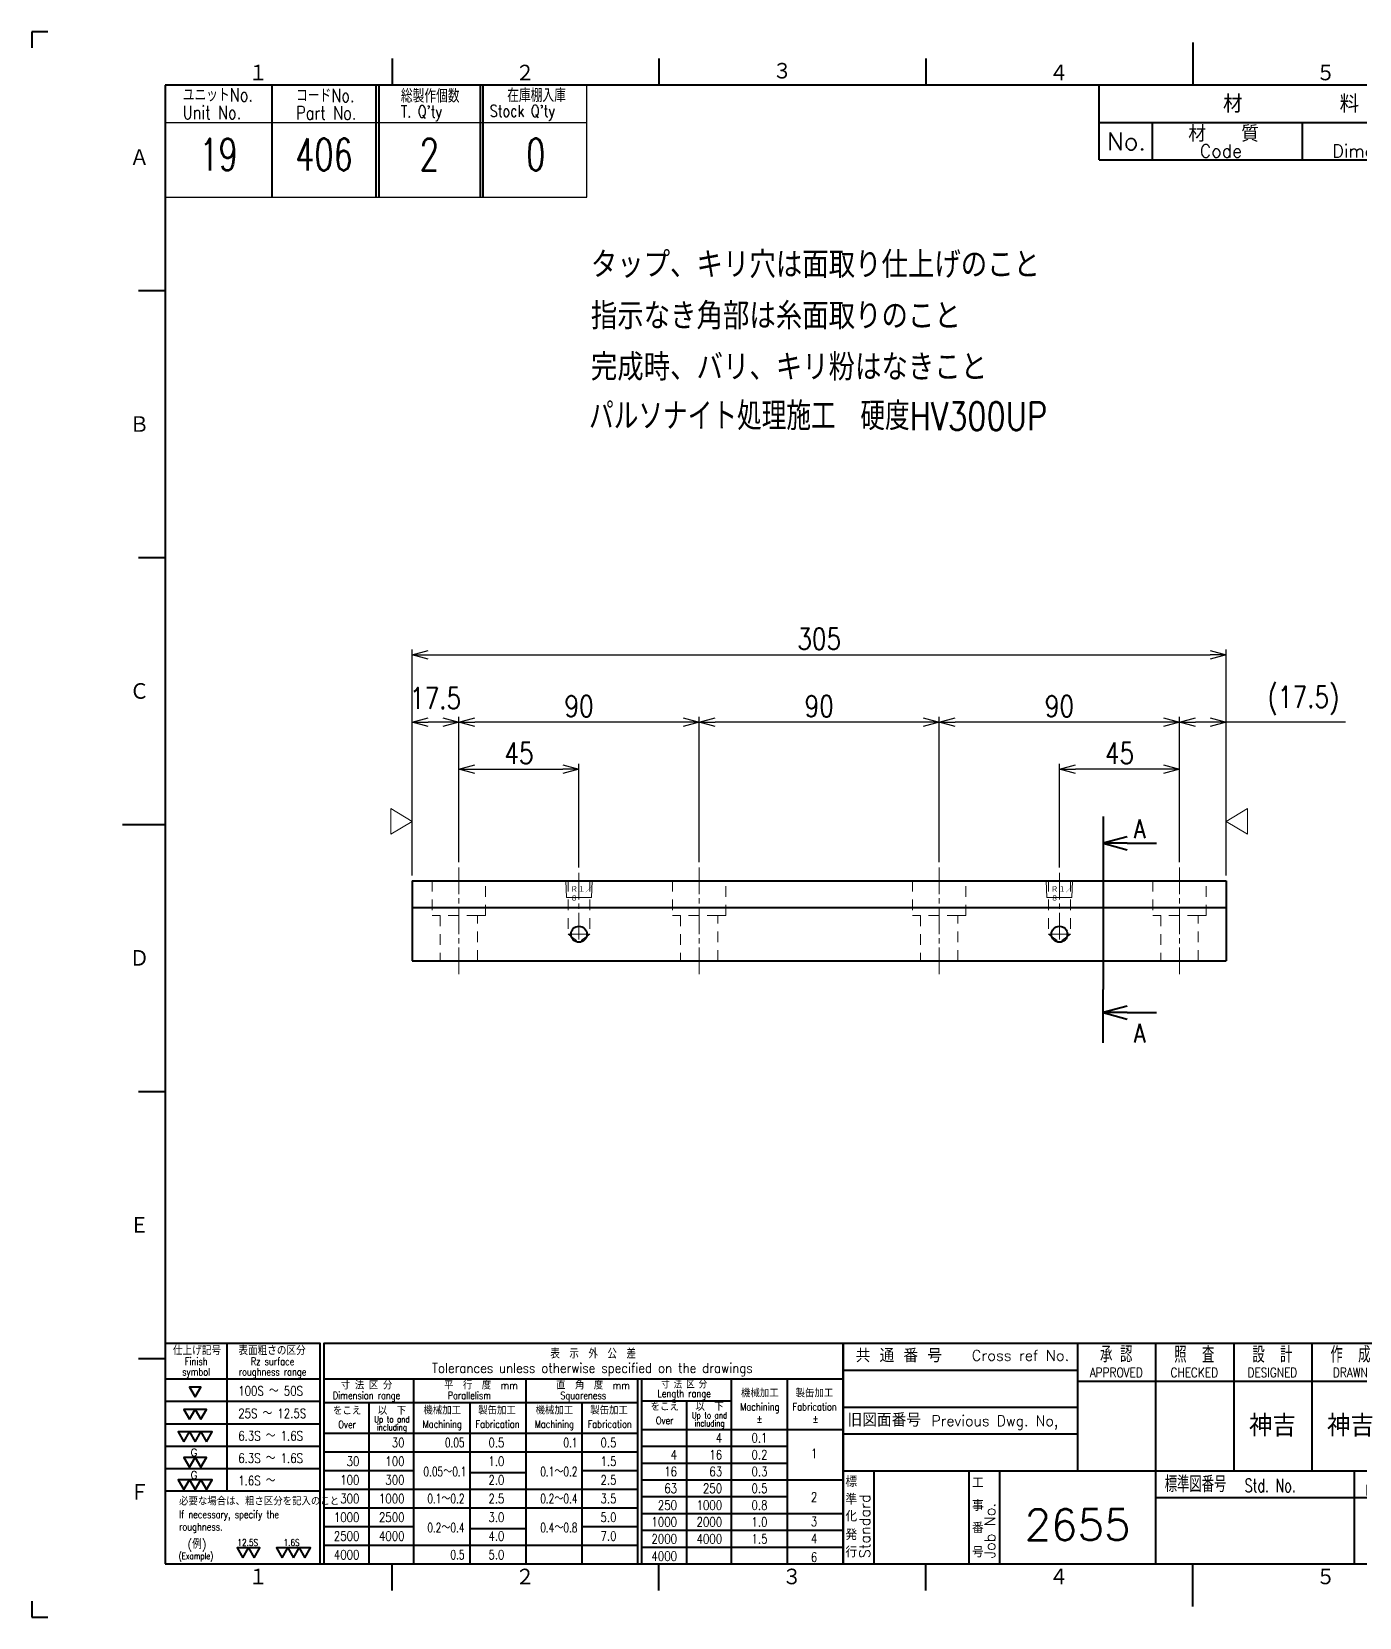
# Model space of a CAD drawing. Header units: millimetres. Extents: x 0 to 840, y 0 to 594.
# Drawn here: x 0 to 497, y 0 to 594 of the extents above; entities that cross this region are included whole.
import ezdxf
from ezdxf.enums import TextEntityAlignment as Align

# ---------------------------------------------------------------- set-up
doc = ezdxf.new("R2010")
doc.units = ezdxf.units.MM
doc.header["$LTSCALE"] = 2
doc.linetypes.add('GEN7A', pattern=[7.5, 5, -0.75, 1, -0.75])
doc.linetypes.add('HIDDEN2', pattern=[3.5, 2, -1.5])
doc.layers.get('0').update_dxf_attribs({"lineweight": 20})
doc.layers.get('DEFPOINTS').update_dxf_attribs({"color": 253})
for name, color, linetype, lineweight in [('2', 5, 'Continuous', 40), ('3A', 6, 'HIDDEN2', 20), ('4', 3, 'Continuous', 13), ('5', 3, 'Continuous', 13), ('6', 7, 'Continuous', 50), ('7A', 4, 'GEN7A', 13), ('8', 1, 'Continuous', 13), ('WAKU', 7, 'Continuous', 40)]:
    doc.layers.add(name, color=color, linetype=linetype, lineweight=lineweight)
doc.layers.add('RAHM2', color=1, linetype='Continuous')
doc.styles.add('DIMENSION', font='romans.shx', dxfattribs={"width": 0.8, "bigfont": 'extfont2.shx'})
doc.styles.add('EXCADSTD', font='monotxt', dxfattribs={"bigfont": 'bigfont'})
doc.styles.get("Standard").update_dxf_attribs({"font": 'romans.shx', "width": 0.8, "bigfont": 'extfont2.shx'})
doc.dimstyles.new('GEN-ISO$0', dxfattribs={"dimtxt": 4, "dimasz": 3, "dimexe": 1, "dimexo": 1, "dimgap": 1, "dimtad": 3, "dimrnd": 0.01, "dimdsep": 46, "dimtxsty": 'Standard', "dimblk": 'OPEN30', "dimcen": 0, "dimclrt": 7, "dimazin": 2, "dimtp": 0.1, "dimtm": 0.1, "dimtfac": 0.6, "dimtmove": 2, "dimatfit": 3, "dimldrblk": 'OPEN30', "dimfxl": 1, "dimarcsym": 0})

# ---------------------------------------------------------------- blocks, each defined once
blk = doc.blocks.new('注釈')
at = {"layer": '6', "width": 0.9}
for s, p in [('タップ、キリ穴は面取り仕上げのこと', (0, 19.2)), ('指示なき角部は糸面取りのこと', (0, 9.6)), ('完成時、バリ、キリ粉はなきこと', (0, 0))]:
    blk.add_text(s, height=5, dxfattribs=at).set_placement(p)
blk = doc.blocks.new('A3部品図')
at = {"layer": 'WAKU', "color": 5, "linetype": 'Continuous'}
for p, q in [((3, 297), (0, 297)), ((0, 297), (0, 294)), ((217.5, 295), (217.5, 287)), ((67.5, 292), (67.5, 287)), ((117.5, 292), (117.5, 287)), ((167.5, 292), (167.5, 287)), ((410, 287), (25, 287)), ((25, 287), (25, 10)), ((20, 248.5), (25, 248.5)), ((20, 198.5), (25, 198.5)), ((17, 148.5), (25, 148.5)), ((20, 98.5), (25, 98.5)), ((20, 48.5), (25, 48.5)), ((25, 10), (410, 10)), ((67.5, 5), (67.5, 10)), ((117.5, 5), (117.5, 10)), ((167.5, 5), (167.5, 10)), ((217.5, 2), (217.5, 10)), ((0, 3), (0, 0)), ((0, 0), (3, 0))]:
    blk.add_line(p, q, dxfattribs=at)
at = {"layer": 'WAKU', "color": 7, "linetype": 'Continuous'}
for p, q in [((200, 273), (200, 287)), ((200, 280), (304, 280)), ((210, 273), (210, 280)), ((238, 280), (238, 273)), ((200, 273), (410, 273)), ((36.55, 51.26), (36.55, 23.66)), ((25, 44.66), (54.05, 44.66)), ((54.75, 44.66), (152.05, 44.66)), ((71.55, 44.66), (71.55, 10)), ((92.55, 44.66), (92.55, 10)), ((113.55, 10), (113.55, 44.66)), ((114.25, 44.66), (114.25, 10)), ((131.05, 44.66), (131.05, 10)), ((141.55, 44.66), (141.55, 10)), ((122.65, 42.56), (122.65, 42.54)), ((54.75, 40.21), (113.55, 40.21)), ((63.15, 40.21), (63.15, 10)), ((82.05, 40.21), (82.05, 10)), ((103.05, 40.21), (103.05, 10)), ((114.25, 40.56), (131.05, 40.56)), ((122.65, 40.56), (122.65, 10)), ((54.75, 34.5), (113.55, 34.5)), ((114.25, 35.2), (152.05, 35.2)), ((25, 23.66), (54.05, 23.66))]:
    blk.add_line(p, q, dxfattribs=at)
at = {"layer": 'WAKU', "color": 3}
for p, q in [((25, 40.46), (54.05, 40.46)), ((25, 36.26), (54.05, 36.26)), ((25, 32.06), (54.05, 32.06)), ((54.75, 31), (113.55, 31)), ((114.25, 32.05), (141.55, 32.05)), ((25, 27.86), (54.05, 27.86)), ((54.75, 27.5), (71.55, 27.5)), ((82.05, 27.15), (92.55, 27.15)), ((114.25, 28.9), (141.55, 28.9)), ((54.75, 24), (113.55, 24)), ((114.25, 25.75), (152.05, 25.75)), ((54.75, 20.5), (113.55, 20.5)), ((114.25, 19.45), (152.05, 19.45)), ((54.75, 17), (71.55, 17)), ((82.05, 16.65), (92.55, 16.65)), ((114.25, 16.3), (152.05, 16.3)), ((54.75, 13.5), (113.55, 13.5)), ((114.25, 13.15), (152.05, 13.15))]:
    blk.add_line(p, q, dxfattribs=at)
at = {"layer": 'WAKU'}
for p, q in [((103.05, 27.5), (113.55, 27.5)), ((114.25, 22.6), (141.55, 22.6)), ((103.05, 17), (113.55, 17))]:
    blk.add_line(p, q, dxfattribs=at)
for points in [[(25, 10), (54.05, 10), (54.05, 51.26), (25, 51.26)], [(54.75, 10), (152.05, 10), (152.05, 51.26), (54.75, 51.26)]]:
    blk.add_lwpolyline(points, close=True, dxfattribs=at)
at = {"layer": 'WAKU', "color": 7, "linetype": 'Continuous'}
for points in [[(30.6, 41.29), (31.66, 43.12), (29.54, 43.12), (30.6, 41.29)], [(29.54, 37.09), (30.6, 38.92), (28.48, 38.92), (29.54, 37.09)], [(31.66, 37.09), (32.72, 38.92), (30.6, 38.92), (31.66, 37.09)], [(28.48, 32.89), (29.54, 34.72), (27.42, 34.72), (28.48, 32.89)], [(30.6, 32.89), (31.66, 34.72), (29.54, 34.72), (30.6, 32.89)], [(32.72, 32.89), (33.78, 34.72), (31.66, 34.72), (32.72, 32.89)], [(29.54, 28.12), (30.6, 29.96), (28.48, 29.96), (29.54, 28.12)], [(31.66, 28.12), (32.72, 29.96), (30.6, 29.96), (31.66, 28.12)], [(28.48, 23.92), (29.54, 25.76), (27.42, 25.76), (28.48, 23.92)], [(30.6, 23.92), (31.66, 25.76), (29.54, 25.76), (30.6, 23.92)], [(32.72, 23.92), (33.78, 25.76), (31.66, 25.76), (32.72, 23.92)], [(39.56, 11.14), (40.62, 12.98), (38.49, 12.98), (39.56, 11.14)], [(41.68, 11.14), (42.74, 12.98), (40.62, 12.98), (41.68, 11.14)], [(46.93, 11.14), (47.99, 12.98), (45.87, 12.98), (46.93, 11.14)], [(49.06, 11.14), (50.12, 12.98), (47.99, 12.98), (49.06, 11.14)], [(51.18, 11.14), (52.24, 12.98), (50.12, 12.98), (51.18, 11.14)]]:
    blk.add_lwpolyline(points, close=True, dxfattribs=at)
at = {"layer": 'WAKU'}
blk.add_blockref('注釈', (104.75, 231.65), dxfattribs=at)
at = {"layer": 'WAKU', "color": 5, "linetype": 'Continuous'}
blk.add_text('３', height=3.31, dxfattribs=at).set_placement((140.6, 289.58), align=Align.MIDDLE)
for s, p in [('１', (40.6, 287.58)), ('２', (90.6, 287.58)), ('４', (190.6, 287.58)), ('５', (240.6, 287.58)), ('Ａ', (18.36, 271.74)), ('Ｂ', (18.36, 221.74)), ('Ｃ', (18.36, 171.74)), ('Ｄ', (18.36, 121.74)), ('Ｅ', (18.36, 71.74)), ('Ｆ', (18.36, 21.74)), ('１', (40.6, 5.87)), ('２', (90.6, 5.87)), ('３', (140.6, 5.87)), ('４', (190.6, 5.87)), ('５', (240.6, 5.87))]:
    blk.add_text(s, height=3.31, dxfattribs=at).set_placement(p)
at = {"layer": 'WAKU', "color": 7, "linetype": 'Continuous'}
for s, height, p in [('材\u3000\u3000\u3000\u3000\u3000料', 3.311, (223.18, 281.82)), ('材\u3000\u3000質', 3, (216.68, 276.39)), ('No.', 3.311, (201.5, 274.82)), ('Dimension/Model No.', 2.4, (243.65, 273.45)), ('Code', 2.4, (218.82, 273.45))]:
    blk.add_text(s, height=height, dxfattribs=at).set_placement(p)
for s, height, width, p in [('仕上げ記号', 1.54, 0.9, (30.97, 49.13)), ('表面粗さの区分', 1.54, 0.9, (45.03, 49.13)), ('Finish', 1.4, 0.8, (30.82, 47.24)), ('Rz surface', 1.4, 0.8, (45.12, 47.24)), ('Tolerances unless otherwise specified on the drawings', 1.8, 0.9, (105.02, 45.77)), ('表\u3000示\u3000外\u3000公\u3000差', 1.8, 0.9, (105.18, 48.48)), ('symbol', 1.4, 0.8, (30.82, 45.27)), ('roughness range', 1.4, 0.8, (45.12, 45.27)), ('Dimension range', 1.4, 0.8, (62.73, 40.86)), ('寸 法 区 分', 1.4, 0.9, (62.73, 42.71)), ('Parallelism', 1.4, 0.8, (81.99, 40.86)), ('平\u3000行\u3000度\u3000mm', 1.4, 0.9, (84.16, 42.71)), ('Squareness', 1.4, 0.8, (103.32, 40.86)), ('直\u3000角\u3000度\u3000mm', 1.4, 0.9, (105.16, 42.71)), ('Length range', 1.4, 0.8, (122.23, 41.21)), ('寸 法 区 分', 1.4, 0.8, (122.23, 42.89)), ('機械加工', 1.4, 0.9, (136.41, 41.24)), ('製缶加工', 1.4, 0.9, (146.64, 41.24)), ('をこえ', 1.4, 0.9, (59.09, 37.95)), ('以\u3000下', 1.4, 0.9, (67.49, 37.95)), ('機械加工', 1.4, 0.9, (76.91, 38.02)), ('製缶加工', 1.4, 0.9, (87.16, 38.02)), ('機械加工', 1.4, 0.9, (97.91, 38.02)), ('製缶加工', 1.4, 0.9, (108.16, 38.02)), ('をこえ', 1.4, 0.9, (118.59, 38.7)), ('以\u3000下', 1.4, 0.9, (126.99, 38.7)), ('Machining', 1.4, 0.8, (136.41, 38.72)), ('Fabrication', 1.4, 0.8, (146.68, 38.72)), ('Over', 1.4, 0.8, (59.09, 35.42)), ('Up to and', 1.2, 0.8, (67.48, 36.5)), ('including', 1.2, 0.8, (67.49, 34.98)), ('Machining', 1.4, 0.8, (76.91, 35.49)), ('Fabrication', 1.4, 0.8, (87.28, 35.49)), ('Machining', 1.4, 0.8, (97.91, 35.49)), ('Fabrication', 1.4, 0.8, (108.28, 35.49)), ('Over', 1.4, 0.8, (118.59, 36.17)), ('Up to and', 1.2, 0.8, (126.98, 37.25)), ('including', 1.2, 0.8, (126.99, 35.73)), ('%%P', 1.4, 0.9, (136.33, 36.46)), ('%%P', 1.4, 0.9, (146.83, 36.46))]:
    blk.add_text(s, height=height, dxfattribs=dict(at, width=width)).set_placement(p, align=Align.CENTER)
for s, height, width, p in [('100S ～ 50S', 1.75, 0.8, (38.69, 41.52)), ('25S ～ 12.5S', 1.75, 0.8, (38.69, 37.32)), ('6.3S ～ 1.6S', 1.75, 0.8, (38.69, 33.12)), ('0.1', 1.75, 0.8, (134.84, 32.73)), ('6.3S ～ 1.6S', 1.75, 0.8, (38.69, 28.92)), ('0.2', 1.75, 0.8, (134.84, 29.58)), ('1', 1.75, 0.8, (145.97, 29.81)), ('0.3', 1.75, 0.8, (134.84, 26.43)), ('1.6S ～ ', 1.75, 0.8, (38.69, 24.72)), ('0.5', 1.75, 0.8, (134.84, 23.28)), ('必要な場合は、粗さ区分を記入のこと', 1.4, 0.9, (27.61, 20.99)), ('0.8', 1.75, 0.8, (134.84, 20.13)), ('2', 1.75, 0.8, (145.97, 21.65)), ('If necessary, specify the', 1.4, 0.8, (27.61, 18.58)), ('1.0', 1.75, 0.8, (134.84, 16.98)), ('3', 1.75, 0.8, (145.97, 17.04)), ('roughness.', 1.4, 0.8, (27.61, 16.26)), ('1.5', 1.75, 0.8, (134.84, 13.83)), ('4', 1.75, 0.8, (145.97, 13.89)), ('(Example)', 1.2, 0.8, (27.53, 10.87)), ('(例)', 1.6, 0.9, (29.2, 12.85)), ('12.5S', 1.26, 0.8, (38.53, 13.36)), ('1.6S', 1.26, 0.8, (47.18, 13.36)), ('6', 1.75, 0.8, (145.97, 10.39))]:
    blk.add_text(s, height=height, dxfattribs=dict(at, width=width)).set_placement(p)
for s, width, p in [('30', 0.8, (69.85, 31.85)), ('0.05', 0.7, (81.08, 31.85)), ('0.5', 0.8, (88.56, 31.85)), ('0.1', 0.7, (102.24, 31.85)), ('0.5', 0.8, (109.56, 31.85)), ('4', 0.8, (129.35, 32.73)), ('30', 0.8, (61.4, 28.35)), ('100', 0.8, (69.85, 28.35)), ('1.0', 0.8, (88.56, 28.35)), ('1.5', 0.8, (109.56, 28.35)), ('4', 0.8, (120.9, 29.58)), ('16', 0.8, (129.35, 29.58)), ('0.05～0.1', 0.7, (81.41, 26.42)), ('0.1～0.2', 0.7, (102.24, 26.42)), ('16', 0.8, (120.9, 26.43)), ('63', 0.8, (129.35, 26.43)), ('100', 0.8, (61.4, 24.85)), ('300', 0.8, (69.85, 24.85)), ('2.0', 0.8, (88.56, 24.85)), ('2.5', 0.8, (109.56, 24.85)), ('63', 0.8, (120.9, 23.28)), ('250', 0.8, (129.35, 23.28)), ('300', 0.8, (61.4, 21.35)), ('1000', 0.8, (69.85, 21.35)), ('0.1～0.2', 0.7, (81.08, 21.35)), ('2.5', 0.8, (88.56, 21.35)), ('0.2～0.4', 0.7, (102.24, 21.35)), ('3.5', 0.8, (109.56, 21.35)), ('250', 0.8, (120.9, 20.13)), ('1000', 0.8, (129.35, 20.13)), ('1000', 0.8, (61.4, 17.85)), ('2500', 0.8, (69.85, 17.85)), ('3.0', 0.8, (88.56, 17.85)), ('5.0', 0.8, (109.56, 17.85)), ('1000', 0.8, (120.9, 16.98)), ('2000', 0.8, (129.35, 16.98)), ('2500', 0.8, (61.4, 14.35)), ('4000', 0.8, (69.85, 14.35)), ('0.2～0.4', 0.7, (81.08, 15.93)), ('4.0', 0.8, (88.56, 14.35)), ('0.4～0.8', 0.7, (102.24, 15.93)), ('7.0', 0.8, (109.56, 14.35)), ('2000', 0.8, (120.9, 13.83)), ('4000', 0.8, (129.35, 13.83)), ('4000', 0.8, (61.4, 10.85)), ('0.5', 0.7, (81.08, 10.85)), ('5.0', 0.8, (88.56, 10.85)), ('4000', 0.8, (120.9, 10.58))]:
    blk.add_text(s, height=1.75, dxfattribs=dict(at, width=width)).set_placement(p, align=Align.RIGHT)
for p in [(31.04, 30.15), (31.04, 25.95)]:
    blk.add_text('G', height=1.4, dxfattribs=at).set_placement(p, align=Align.RIGHT)
blk = doc.blocks.new('A3表題欄')
at = {"layer": 'RAHM2', "color": 5, "linetype": 'Continuous'}
for p, q in [((-306, 256), (-306, 277)), ((-385, 256), (-345.5, 256)), ((-345.5, 256), (-306, 256))]:
    blk.add_line(p, q, dxfattribs=at)
at = {"layer": 'RAHM2', "color": 7, "linetype": 'Continuous'}
for p, q in [((-385, 270), (-345.5, 270)), ((-345.5, 270), (-306, 270))]:
    blk.add_line(p, q, dxfattribs=at)
at = {"layer": 'WAKU', "linetype": 'Continuous'}
for p, q in [((-365, 277), (-365, 256)), ((-345.5, 277), (-345.5, 256)), ((-345, 277), (-345, 256)), ((-326, 277), (-326, 256)), ((-325.5, 277), (-325.5, 256))]:
    blk.add_line(p, q, dxfattribs=at)
at = {"layer": 'WAKU'}
for p, q in [((-75, 47.26), (0, 47.26)), ((-75, 41.26), (-75, 47.26)), ((-63, 47.26), (-63, 41.26)), ((-43.2, 47.26), (-43.2, 41.26)), ((-14.4, 47.26), (-14.4, 41.26)), ((-214.07, 41.26), (-214.07, 17.42)), ((-199.45, 41.26), (-199.45, 0)), ((-184.82, 41.26), (-184.82, 17.42)), ((-170.2, 41.26), (-170.2, 17.42)), ((-155.57, 41.26), (-155.57, 17.42)), ((-140.95, 41.26), (-140.95, 17.42)), ((-111.7, 41.26), (-111.7, 0)), ((-257.95, 36.26), (-214.07, 36.26)), ((-214.07, 34.26), (0, 34.26)), ((-140.95, 34.26), (-140.95, 17.42)), ((-111.7, 34.26), (-111.7, 34.26)), ((-100.83, 34.26), (-100.83, 17.42)), ((-257.95, 29.34), (-214.07, 29.34)), ((-257.95, 24.34), (-214.07, 24.34)), ((-92.27, 26.35), (-8.97, 26.35)), ((-257.95, 17.42), (0, 17.42)), ((-252.23, 17.42), (-252.23, 0)), ((-234.41, 17.42), (-234.41, 0)), ((-228.7, 17.42), (-228.7, 0)), ((-162.27, 17.42), (-162.27, 0)), ((-145.41, 17.42), (-145.41, 12.42)), ((-96.17, 17.42), (-96.17, 0)), ((-75.85, 17.42), (-75.85, 12.42)), ((-59, 17.42), (-59, 12.42)), ((-33.71, 17.42), (-33.71, 12.42)), ((-25.28, 17.42), (-25.28, 12.42)), ((-199.45, 12.42), (-111.7, 12.42)), ((-96.17, 12.42), (0, 12.42))]:
    blk.add_line(p, q, dxfattribs=at)
at = {"layer": 'WAKU', "color": 7, "linetype": 'Continuous'}
for p, q in [((-8.43, 0), (-8.43, 17.42)), ((-7.93, 0), (-7.93, 17.42))]:
    blk.add_line(p, q, dxfattribs=at)
at = {"layer": 'WAKU', "color": 5}
blk.add_lwpolyline([(0, 41.26), (-257.95, 41.26), (-257.95, 0)], dxfattribs=at)
at = {"layer": 'WAKU'}
for points in [[(-107.98, 35.4), (-106.78, 35.4), (-106.78, 36.01)], [(-107.98, 35.58), (-107.03, 35.58), (-107.03, 35.91)], [(-107.28, 35.82), (-107.28, 35.75), (-107.98, 35.75), (-107.98, 35.4)], [(-106.38, 37.51), (-106.38, 35.4), (-105.08, 35.4), (-105.08, 37.51), (-106.38, 37.51)], [(-106.23, 37.36), (-106.23, 36.53), (-105.23, 36.53), (-105.23, 37.36), (-106.23, 37.36)], [(-105.23, 36.38), (-105.23, 35.55), (-106.23, 35.55), (-106.23, 36.38), (-105.23, 36.38)], [(-104.68, 35.98), (-104.68, 35.4), (-103.42, 35.4), (-103.42, 35.75), (-104.15, 35.75), (-104.15, 35.8)], [(-104.43, 35.87), (-104.43, 35.58), (-103.42, 35.58)]]:
    blk.add_lwpolyline(points, dxfattribs=at)
for radius, start, end in [(2.5, 308.2706, 230.8952), (2.28, 303.9949, 234.4013), (2.06, 299.8294, 238.4756)]:
    blk.add_arc((-105.7, 37.76), radius, start, end, dxfattribs=at)
at = {"layer": 'RAHM2', "color": 7, "linetype": 'Continuous', "width": 0.8}
for s, height, p in [('ユニットNo.', 2.5, (-381.71, 273.92)), ('コードNo.', 2.5, (-360.48, 273.81)), ('総製作個数', 2.5, (-340.84, 273.72)), ('在庫棚入庫', 2.5, (-320.92, 273.82)), ('Unit No.', 2.5, (-381.71, 270.64)), ("Stock Q'ty", 2.2, (-324.2, 271.06)), ('Part No.', 2.5, (-360.48, 270.53)), ("T. Q'ty", 2.2, (-340.84, 270.96))]:
    blk.add_text(s, height=height, dxfattribs=at).set_placement(p)
at = {"layer": 'WAKU'}
for s, height, p in [('符号', 2.5, (-71.83, 44.63)), ('年月日', 2.5, (-59.51, 44.4)), ('設計訂正書No.', 2.5, (-41.71, 44.44)), ('担当', 2.5, (-10.5, 44.44)), ('Amd.', 2, (-71.83, 42.2)), ('Y/M/D', 2, (-59.51, 41.97)), ('Design Chg No.', 2, (-41.71, 42.01)), ('Name', 2, (-10.5, 42.01)), ('旧図面番号', 2.5, (-257.15, 25.71)), ('標', 2, (-257.56, 14.43)), ('工', 2, (-233.85, 14.24)), ('機種', 2.4, (-89.92, 14.76)), ('ユニット', 2.4, (-73.61, 14.96)), ('部 品', 2.4, (-51.07, 14.79)), ('特性', 2.4, (-32.45, 14.78)), ('派 生', 2.4, (-20.35, 14.72)), ('準', 2, (-257.56, 11.11)), ('事', 2, (-233.85, 9.93)), ('Unit No.', 1.7, (-72.61, 12.76)), ('Part No.', 1.7, (-52.19, 12.76)), ('Dir.', 1.7, (-31.91, 12.76)), ('Branch', 1.7, (-21.72, 12.76)), ('化', 2, (-257.56, 7.95)), ('発', 2, (-257.56, 4.47)), ('番', 2, (-233.85, 5.76)), ('行', 2, (-257.56, 1.24)), ('号', 2, (-233.85, 1.24))]:
    blk.add_text(s, height=height, dxfattribs=at).set_placement(p)
for s, height, p in [('共 通 番 号', 2.5, (-247.55, 39.14)), ('Cross ref No.', 2, (-224.77, 39.04))]:
    blk.add_text(s, height=height, dxfattribs=at).set_placement(p, align=Align.MIDDLE)
for s, height, width, p in [('承 認', 3, 0.7, (-206.82, 39.35)), ('照  査', 3, 0.7, (-192.2, 39.35)), ('設  計', 3, 0.7, (-177.57, 39.35)), ('作  成', 3, 0.7, (-162.95, 39.35)), ('尺  度', 3, 0.7, (-148.33, 39.35)), ('APPROVED', 1.8, 0.8, (-206.82, 35.85)), ('CHECKED', 1.8, 0.8, (-192.2, 35.85)), ('DESIGNED', 1.8, 0.8, (-177.57, 35.85)), ('DRAWN', 1.8, 0.8, (-162.95, 35.85)), ('SCALE', 1.8, 0.8, (-148.33, 35.85)), ('DWG.No.', 2.5, 0.8, (-104.59, 4.96))]:
    blk.add_text(s, height=height, dxfattribs=dict(at, width=width)).set_placement(p, align=Align.MIDDLE)
for s, height, width, p in [('作成年月日', 3, 0.7, (-132.51, 37.82)), ('Kusakabe Electric ＆ Machinery Co.,Ltd.', 3.3108, 0.5, (-64.44, 36.19)), ('Y/M/D', 1.8, 0.8, (-129.21, 34.87)), ('名 称', 3, 0.7, (-108.94, 27.33)), ('Previous Dwg. No,', 2, 0.97, (-241.46, 25.8)), ('TITLE', 2.5, 0.8, (-110.82, 21.25)), ('標準図番号', 3, 0.7, (-197.74, 13.44)), ('Std. No.', 2.5, 0.7, (-182.77, 13.44)), ('機器記号', 2.5, 0.7, (-157.35, 14.77)), ('ユニット記号', 2.5, 0.7, (-134.86, 14.85)), ('Unit Code', 2, 0.7, (-134.55, 12.83)), ('Mach. code', 2, 0.7, (-160.14, 12.83)), ('図面番号', 3, 0.7, (-109.85, 10.37)), ('Machine Type', 1.7, 0.9, (-94.85, 13.05))]:
    blk.add_text(s, height=height, dxfattribs=dict(at, width=width)).set_placement(p)
at = {"layer": 'WAKU', "width": 0.844147}
blk.add_text('日下部電機株式会社', height=3.311, dxfattribs=at).set_placement((-99.65, 36.06), (-70.21, 36.06), align=Align.FIT)
at = {"layer": 'WAKU', "color": 7, "linetype": 'Continuous', "width": 0.7}
blk.add_text('訂正符号', height=2, dxfattribs=at).set_placement((-6.99, 15.16))
at = {"layer": 'WAKU'}
for s, p in [('Standard', (-252.93, 1.05)), ('Job No.', (-229.5, 1.05))]:
    blk.add_text(s, height=2, rotation=90, dxfattribs=at).set_placement(p)
at = {"layer": 'WAKU', "color": 7, "linetype": 'Continuous'}
blk.add_text('Amd.', height=1.7, dxfattribs=at).set_placement((-6.26, 12.76))
at = {"layer": 'WAKU', "linetype": 'Continuous', "width": 0.7}
for tag, p in [('GEN-TITLE-UN', (-375, 264.01)), ('GEN-TITLE-PT', (-355.25, 264)), ('GEN-TITLE-QT', (-335.51, 264)), ('GEN-TITLE-STO', (-315.57, 264))]:
    blk.add_attdef(tag, text='', height=6, dxfattribs=at).set_placement(p, align=Align.MIDDLE)
at = {"layer": 'WAKU'}
for tag, height, width, p in [('GEN-TITLE-CRO', 4, 0.8, (-236.01, 32.8)), ('HEADER1', 5, 0.9, (-50.88, 30.15)), ('GEN-TITLE-SCA', 4, 0.85, (-148.21, 25.85)), ('HEADER2', 6, 0.9, (-51.11, 21.68)), ('GEN-TITLE-PRE', 4, 0.8, (-236.01, 20.88))]:
    blk.add_attdef(tag, text='', height=height, dxfattribs=dict(at, width=width)).set_placement(p, align=Align.MIDDLE)
for tag, p in [('GEN-TITLE-APP｛3.4｝', (-206.8, 26.09)), ('GEN-TITLE-CHE｛3.4｝', (-192.17, 26.09)), ('GEN-TITLE-DES｛3.4｝', (-177.55, 26.09)), ('GEN-TITLE-DRA｛3.4｝', (-162.93, 26.09))]:
    blk.add_attdef(tag, text='', height=4, dxfattribs=at).set_placement(p, align=Align.MIDDLE)
at = {"layer": 'WAKU', "width": 0.7}
blk.add_attdef('GEN-TITLE-DAT', text='', height=3.5, dxfattribs=at).set_placement((-126.36, 24.1), align=Align.CENTER)
blk.add_attdef('GEN-TITLE-DAT1{4.4}', text='', height=3.5, dxfattribs=at).set_placement((-243.52, 8.71), align=Align.MIDDLE_CENTER)
at = {"layer": 'WAKU', "color": 5}
blk.add_attdef('HEADER6', text='', height=5.8, dxfattribs=at).set_placement((-214.07, 2.7), align=Align.BOTTOM_CENTER)
at = {"layer": 'WAKU', "style": 'DIMENSION', "width": 1.2}
blk.add_attdef('HEADER13', text='', height=7.02, dxfattribs=at).set_placement((-196.44, 6.21), align=Align.MIDDLE_LEFT)
at = {"layer": 'WAKU', "color": 5, "style": 'DIMENSION', "width": 1.2}
for tag, p in [('HEADER12', (-160.55, 6.21)), ('GEN-TITLE-DWG', (-93.21, 6.21))]:
    blk.add_attdef(tag, text='', height=7.02, dxfattribs=at).set_placement(p, align=Align.MIDDLE_LEFT)
at = {"layer": 'WAKU', "color": 5, "style": 'DIMENSION'}
blk.add_attdef('GEN-TITLE-Amd', text='', height=7.02, dxfattribs=at).set_placement((-3.96, 6.21), align=Align.MIDDLE)
blk = doc.blocks.new('_Open30')
at = {"color": 0, "linetype": 'ByBlock', "lineweight": -2}
for p, q in [((-1, 0.268), (0, 0)), ((0, 0), (-1, -0.268)), ((0, 0), (-1, 0))]:
    blk.add_line(p, q, dxfattribs=at)
blk = doc.blocks.new('*D10')
at = {"layer": '5', "color": 0, "lineweight": -2, "transparency": 16777216}
for p, q in [((430.06, 282.9), (430.06, 337.33)), ((441.56, 335.33), (436.06, 335.33)), ((447.56, 277.89), (447.56, 337.33)), ((492.21, 335.33), (447.56, 335.33))]:
    blk.add_line(p, q, dxfattribs=at)
at = {"layer": 'DEFPOINTS', "color": 0, "transparency": 16777216}
for p in [(430.06, 335.33), (430.06, 280.9), (447.56, 275.89)]:
    blk.add_point(p, dxfattribs=at)
at = {"layer": '5', "color": 0, "lineweight": -2, "transparency": 16777216, "xscale": 6, "yscale": 6, "zscale": 6, "rotation": 180}
blk.add_blockref('_Open30', (430.06, 335.33), dxfattribs=at)
at = {"layer": '5', "color": 0, "lineweight": -2, "transparency": 16777216, "xscale": 6, "yscale": 6, "zscale": 6}
blk.add_blockref('_Open30', (447.56, 335.33), dxfattribs=at)
at = {"layer": '5', "color": 7, "transparency": 16777216, "insert": (476.5, 343.43), "char_height": 8, "attachment_point": 5}
blk.add_mtext('(17.5)', dxfattribs=at)
blk = doc.blocks.new('*D11')
at = {"layer": '5', "color": 0, "lineweight": -2, "transparency": 16777216}
for p, q in [((340.06, 282.9), (340.06, 337.33)), ((424.06, 335.33), (346.06, 335.33)), ((430.06, 282.9), (430.06, 337.33))]:
    blk.add_line(p, q, dxfattribs=at)
at = {"layer": 'DEFPOINTS', "color": 0, "transparency": 16777216}
for p in [(340.06, 335.33), (340.06, 280.9), (430.06, 280.9)]:
    blk.add_point(p, dxfattribs=at)
at = {"layer": '5', "color": 0, "lineweight": -2, "transparency": 16777216, "xscale": 6, "yscale": 6, "zscale": 6, "rotation": 180}
blk.add_blockref('_Open30', (340.06, 335.33), dxfattribs=at)
at = {"layer": '5', "color": 0, "lineweight": -2, "transparency": 16777216, "xscale": 6, "yscale": 6, "zscale": 6}
blk.add_blockref('_Open30', (430.06, 335.33), dxfattribs=at)
at = {"layer": '5', "color": 7, "transparency": 16777216, "insert": (385.06, 341.33), "char_height": 8, "attachment_point": 5}
blk.add_mtext('90', dxfattribs=at)
blk = doc.blocks.new('*D12')
at = {"layer": '5', "color": 0, "lineweight": -2, "transparency": 16777216}
for p, q in [((250.06, 282.9), (250.06, 337.33)), ((334.06, 335.33), (256.06, 335.33)), ((340.06, 284.9), (340.06, 337.33))]:
    blk.add_line(p, q, dxfattribs=at)
at = {"layer": 'DEFPOINTS', "color": 0, "transparency": 16777216}
for p in [(250.06, 335.33), (250.06, 280.9), (340.06, 282.9)]:
    blk.add_point(p, dxfattribs=at)
at = {"layer": '5', "color": 0, "lineweight": -2, "transparency": 16777216, "xscale": 6, "yscale": 6, "zscale": 6, "rotation": 180}
blk.add_blockref('_Open30', (250.06, 335.33), dxfattribs=at)
at = {"layer": '5', "color": 0, "lineweight": -2, "transparency": 16777216, "xscale": 6, "yscale": 6, "zscale": 6}
blk.add_blockref('_Open30', (340.06, 335.33), dxfattribs=at)
at = {"layer": '5', "color": 7, "transparency": 16777216, "insert": (295.06, 341.33), "char_height": 8, "attachment_point": 5}
blk.add_mtext('90', dxfattribs=at)
blk = doc.blocks.new('*D13')
at = {"layer": '5', "color": 0, "lineweight": -2, "transparency": 16777216}
for p, q in [((160.06, 282.9), (160.06, 337.33)), ((244.06, 335.33), (166.06, 335.33)), ((250.06, 282.9), (250.06, 337.33))]:
    blk.add_line(p, q, dxfattribs=at)
at = {"layer": 'DEFPOINTS', "color": 0, "transparency": 16777216}
for p in [(160.06, 335.33), (160.06, 280.9), (250.06, 280.9)]:
    blk.add_point(p, dxfattribs=at)
at = {"layer": '5', "color": 0, "lineweight": -2, "transparency": 16777216, "xscale": 6, "yscale": 6, "zscale": 6, "rotation": 180}
blk.add_blockref('_Open30', (160.06, 335.33), dxfattribs=at)
at = {"layer": '5', "color": 0, "lineweight": -2, "transparency": 16777216, "xscale": 6, "yscale": 6, "zscale": 6}
blk.add_blockref('_Open30', (250.06, 335.33), dxfattribs=at)
at = {"layer": '5', "color": 7, "transparency": 16777216, "insert": (205.06, 341.33), "char_height": 8, "attachment_point": 5}
blk.add_mtext('90', dxfattribs=at)
blk = doc.blocks.new('*D14')
at = {"layer": '5', "color": 0, "lineweight": -2, "transparency": 16777216}
for p, q in [((142.56, 277.89), (142.56, 337.33)), ((154.06, 335.33), (148.56, 335.33)), ((160.06, 284.9), (160.06, 337.33))]:
    blk.add_line(p, q, dxfattribs=at)
at = {"layer": 'DEFPOINTS', "color": 0, "transparency": 16777216}
for p in [(142.56, 335.33), (160.06, 282.9), (142.56, 275.89)]:
    blk.add_point(p, dxfattribs=at)
at = {"layer": '5', "color": 0, "lineweight": -2, "transparency": 16777216, "xscale": 6, "yscale": 6, "zscale": 6, "rotation": 180}
blk.add_blockref('_Open30', (142.56, 335.33), dxfattribs=at)
at = {"layer": '5', "color": 0, "lineweight": -2, "transparency": 16777216, "xscale": 6, "yscale": 6, "zscale": 6}
blk.add_blockref('_Open30', (160.06, 335.33), dxfattribs=at)
at = {"layer": '5', "color": 7, "transparency": 16777216, "insert": (151.31, 344.33), "char_height": 8, "attachment_point": 5}
blk.add_mtext('17.5', dxfattribs=at)
blk = doc.blocks.new('*D8')
at = {"layer": '5', "color": 0, "lineweight": -2, "transparency": 16777216}
for p, q in [((142.56, 277.89), (142.56, 362.55)), ((447.56, 277.89), (447.56, 362.55)), ((148.56, 360.55), (441.56, 360.55))]:
    blk.add_line(p, q, dxfattribs=at)
at = {"layer": 'DEFPOINTS', "color": 0, "transparency": 16777216}
for p in [(447.56, 360.55), (142.56, 275.89), (447.56, 275.89)]:
    blk.add_point(p, dxfattribs=at)
at = {"layer": '5', "color": 0, "lineweight": -2, "transparency": 16777216, "xscale": 6, "yscale": 6, "zscale": 6, "rotation": 180}
blk.add_blockref('_Open30', (142.56, 360.55), dxfattribs=at)
at = {"layer": '5', "color": 0, "lineweight": -2, "transparency": 16777216, "xscale": 6, "yscale": 6, "zscale": 6}
blk.add_blockref('_Open30', (447.56, 360.55), dxfattribs=at)
at = {"layer": '5', "color": 7, "transparency": 16777216, "insert": (295.06, 366.55), "char_height": 8, "attachment_point": 5}
blk.add_mtext('305', dxfattribs=at)
blk = doc.blocks.new('k ye')
at = {"layer": '8'}
for p, q in [((0, 0), (-2.4, 4)), ((2.4, 4), (-2.4, 4)), ((2.4, 4), (0, 0))]:
    blk.add_line(p, q, dxfattribs=at)
blk = doc.blocks.new('*D24')
at = {"layer": '5', "color": 0, "lineweight": -2, "transparency": 16777216}
for p, q in [((385.06, 280.89), (385.06, 319.73)), ((424.06, 317.73), (391.06, 317.73)), ((430.06, 284.9), (430.06, 319.73))]:
    blk.add_line(p, q, dxfattribs=at)
at = {"layer": 'DEFPOINTS', "color": 0, "transparency": 16777216}
for p in [(385.06, 317.73), (430.06, 282.9), (385.06, 278.89)]:
    blk.add_point(p, dxfattribs=at)
at = {"layer": '5', "color": 0, "lineweight": -2, "transparency": 16777216, "xscale": 6, "yscale": 6, "zscale": 6, "rotation": 180}
blk.add_blockref('_Open30', (385.06, 317.73), dxfattribs=at)
at = {"layer": '5', "color": 0, "lineweight": -2, "transparency": 16777216, "xscale": 6, "yscale": 6, "zscale": 6}
blk.add_blockref('_Open30', (430.06, 317.73), dxfattribs=at)
at = {"layer": '5', "color": 7, "transparency": 16777216, "insert": (407.56, 323.73), "char_height": 8, "attachment_point": 5}
blk.add_mtext('45', dxfattribs=at)
blk = doc.blocks.new('*D25')
at = {"layer": '5', "color": 0, "lineweight": -2, "transparency": 16777216}
for p, q in [((160.06, 282.9), (160.06, 319.73)), ((166.06, 317.73), (199.06, 317.73)), ((205.06, 280.89), (205.06, 319.73))]:
    blk.add_line(p, q, dxfattribs=at)
at = {"layer": 'DEFPOINTS', "color": 0, "transparency": 16777216}
for p in [(205.06, 317.73), (160.06, 280.9), (205.06, 278.89)]:
    blk.add_point(p, dxfattribs=at)
at = {"layer": '5', "color": 0, "lineweight": -2, "transparency": 16777216, "xscale": 6, "yscale": 6, "zscale": 6, "rotation": 180}
blk.add_blockref('_Open30', (160.06, 317.73), dxfattribs=at)
at = {"layer": '5', "color": 0, "lineweight": -2, "transparency": 16777216, "xscale": 6, "yscale": 6, "zscale": 6}
blk.add_blockref('_Open30', (205.06, 317.73), dxfattribs=at)
at = {"layer": '5', "color": 7, "transparency": 16777216, "insert": (182.56, 323.73), "char_height": 8, "attachment_point": 5}
blk.add_mtext('45', dxfattribs=at)

msp = doc.modelspace()

# ---------------------------------------------------------------- linework, layer by layer
at = {"layer": '2'}
for p, q in [((401.465, 299.964), (401.465, 279.964)), ((410.465, 289.964), (421.465, 289.964)), ((142.557, 275.892), (142.557, 245.892)), ((142.557, 275.892), (447.557, 275.892)), ((447.557, 275.892), (447.557, 245.892)), ((142.557, 265.892), (447.557, 265.892)), ((142.557, 245.892), (447.557, 245.892)), ((401.465, 224.244), (401.465, 235.244)), ((401.465, 215.244), (401.465, 235.244)), ((410.465, 226.535), (421.465, 226.535))]:
    msp.add_line(p, q, dxfattribs=at)
at = {"layer": '2', "linetype": 'Continuous'}
for p, q in [((410.465, 292.376), (401.465, 289.964)), ((410.465, 289.964), (401.465, 289.964)), ((401.465, 289.964), (410.465, 287.553)), ((410.465, 228.947), (401.465, 226.535)), ((410.465, 226.535), (401.465, 226.535)), ((401.465, 226.535), (410.465, 224.124))]:
    msp.add_line(p, q, dxfattribs=at)
at = {"layer": '2', "color": 1}
msp.add_line((401.465, 279.964), (401.465, 235.244), dxfattribs=at)
at = {"layer": '2'}
for centre in [(205.057, 255.892), (385.057, 255.892)]:
    msp.add_circle(centre, 3, dxfattribs=at)
at = {"layer": '3A'}
for p, q in [((150.057, 275.892), (150.057, 262.892)), ((170.057, 262.892), (170.057, 275.892)), ((200.957, 275.892), (200.957, 255.892)), ((209.157, 275.892), (209.157, 255.892)), ((240.057, 275.892), (240.057, 262.892)), ((260.057, 262.892), (260.057, 275.892)), ((330.057, 275.892), (330.057, 262.892)), ((350.057, 262.892), (350.057, 275.892)), ((380.957, 275.892), (380.957, 255.892)), ((389.157, 275.892), (389.157, 255.892)), ((420.057, 275.892), (420.057, 262.892)), ((440.057, 262.892), (440.057, 275.892)), ((150.057, 262.892), (153.057, 262.892)), ((167.057, 262.892), (153.057, 262.892)), ((153.057, 262.892), (153.057, 245.892)), ((167.057, 245.892), (167.057, 262.892)), ((167.057, 262.892), (170.057, 262.892)), ((240.057, 262.892), (243.057, 262.892)), ((257.057, 262.892), (243.057, 262.892)), ((243.057, 262.892), (243.057, 245.892)), ((257.057, 245.892), (257.057, 262.892)), ((257.057, 262.892), (260.057, 262.892)), ((330.057, 262.892), (333.057, 262.892)), ((347.057, 262.892), (333.057, 262.892)), ((333.057, 262.892), (333.057, 245.892)), ((347.057, 245.892), (347.057, 262.892)), ((347.057, 262.892), (350.057, 262.892)), ((420.057, 262.892), (423.057, 262.892)), ((437.057, 262.892), (423.057, 262.892)), ((423.057, 262.892), (423.057, 245.892)), ((437.057, 245.892), (437.057, 262.892)), ((437.057, 262.892), (440.057, 262.892)), ((200.957, 255.892), (205.057, 252.892)), ((209.157, 255.892), (205.057, 252.892)), ((380.957, 255.892), (385.057, 252.892)), ((389.157, 255.892), (385.057, 252.892))]:
    msp.add_line(p, q, dxfattribs=at)
at = {"layer": '4'}
for p, q in [((200.374, 269.692), (200.157, 275.892)), ((209.741, 269.692), (209.957, 275.892)), ((380.374, 269.692), (380.157, 275.892)), ((389.741, 269.692), (389.957, 275.892)), ((209.741, 269.692), (200.374, 269.692)), ((389.741, 269.692), (380.374, 269.692))]:
    msp.add_line(p, q, dxfattribs=at)
at = {"layer": '7A'}
for p, q in [((160.057, 280.901), (160.057, 240.287)), ((250.057, 280.901), (250.057, 240.287)), ((340.057, 280.901), (340.057, 240.287)), ((430.057, 280.901), (430.057, 240.287)), ((205.057, 278.892), (205.057, 252.892)), ((385.057, 278.892), (385.057, 252.892)), ((200.957, 255.892), (209.157, 255.892)), ((380.957, 255.892), (389.157, 255.892))]:
    msp.add_line(p, q, dxfattribs=at)

# ---------------------------------------------------------------- block references
at = {"layer": '2', "lineweight": 0, "xscale": 2, "yscale": 2, "zscale": 2}
msp.add_blockref('A3部品図', (0, 0), dxfattribs=at)
msp.add_blockref('A3表題欄', (820, 20), dxfattribs=at).add_auto_attribs({'GEN-TITLE-DWG': 'CR19406N01', 'GEN-TITLE-UN': '19', 'GEN-TITLE-PT': '406', 'HEADER1': 'ロ-タリ-ディスクカッタ-', 'HEADER2': '押え金', 'GEN-TITLE-DAT': '2014/01/21', 'GEN-TITLE-SCA': '1:2', 'HEADER6': '2655', 'HEADER12': 'RCGR4', 'GEN-TITLE-QT': '2', 'GEN-TITLE-DES｛3.4｝': '神吉', 'GEN-TITLE-DRA｛3.4｝': '神吉', 'GEN-TITLE-STO': '0'})
at = {"layer": '2', "xscale": 2, "yscale": 2, "zscale": 2}
for p, rotation in [((142.557, 298.171), 90), ((447.557, 298.166), 270)]:
    msp.add_blockref('k ye', p, dxfattribs=dict(at, rotation=rotation))

# ---------------------------------------------------------------- texts
at = {"layer": '4', "char_height": 2, "width": 9.08065, "attachment_point": 1, "style": 'EXCADSTD'}
for insert in [(201.857, 273.618), (381.857, 273.618)]:
    msp.add_mtext('{Ｒ１／８}', dxfattribs=dict(at, insert=insert))
at = {"layer": '6', "color": 7, "lineweight": 50, "attachment_point": 1}
for s, width, insert, char_height in [('パルソナイト処理施工\u3000硬度HV300UP', 198.46173, (208.834, 455.234), 10.5), ('A', 10.14644, (412.955, 298.866), 7), ('A', 10.14644, (412.955, 222.276), 7)]:
    msp.add_mtext_dynamic_manual_height_columns(s, width=width, gutter_width=35, heights=[0], dxfattribs=dict(at, insert=insert, char_height=char_height))

# ---------------------------------------------------------------- dimensions: what is measured, and where the dimension line sits
at = {"layer": '5'}
for base, p1, p2, picture, middle in [((447.557, 360.554), (142.557, 275.892), (447.557, 275.892), '*D8', (295.057, 366.554)), ((142.557, 335.334), (160.057, 282.901), (142.557, 275.892), '*D14', (151.307, 344.334)), ((160.057, 335.334), (250.057, 280.901), (160.057, 280.901), '*D13', (205.057, 341.334)), ((250.057, 335.334), (340.057, 282.901), (250.057, 280.901), '*D12', (295.057, 341.334)), ((340.057, 335.334), (430.057, 280.901), (340.057, 280.901), '*D11', (385.057, 341.334)), ((205.057, 317.731), (160.057, 280.901), (205.057, 278.892), '*D25', (182.557, 323.731)), ((385.057, 317.728), (430.057, 282.901), (385.057, 278.892), '*D24', (407.557, 323.728))]:
    dim = msp.add_linear_dim(base=base, p1=p1, p2=p2, dimstyle='GEN-ISO$0', override={"dimscale": 2, "dimadec": 2, "dimtm": 0.1}, dxfattribs=at)
    dim.commit()
    dim.dimension.update_dxf_attribs({"geometry": picture, "text_midpoint": middle})
dim = msp.add_linear_dim(base=(430.057, 335.334), p1=(447.557, 275.892), p2=(430.057, 280.901), dimstyle='GEN-ISO$0', override={"dimscale": 2, "dimpost": '(<>)', "dimtm": 0.1, "dimtmove": 1}, dxfattribs=at)
dim.commit()
dim.dimension.update_dxf_attribs({"geometry": '*D10', "text_midpoint": (476.497, 334.089), "dimtype": 160})

doc.saveas('drawing.dxf')
